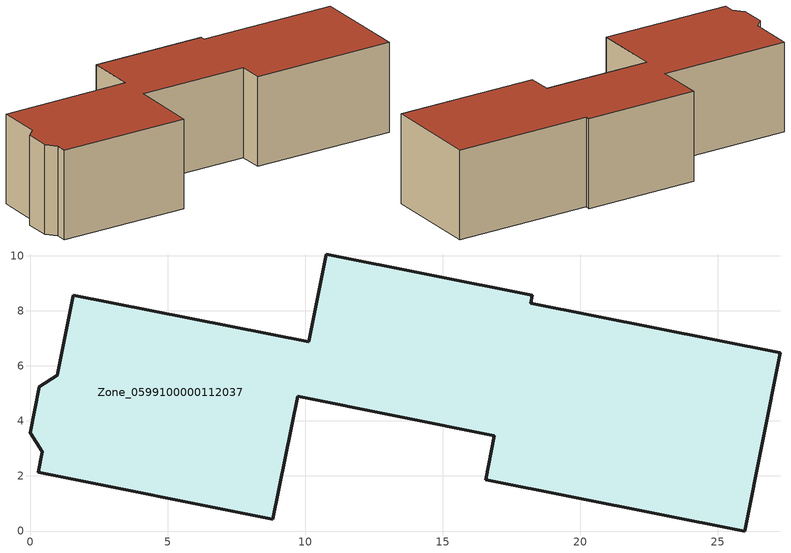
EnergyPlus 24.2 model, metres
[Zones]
Zone_0599100000112037
 floor ground (C_G): 16.88,3.46 9.72,4.89 8.82,0.43 0.28,2.13 0.43,2.88 0,3.57 0.33,5.24 0.98,5.67 1.56,8.57 10.12,6.88 10.76,10.07 18.25,8.57 18.19,8.28 27.26,6.47 25.98,0 16.56,1.87 z0
 wall outside (C_F): 18.19,8.28 18.25,8.57 10.76,10.07 10.12,6.88 1.56,8.57 0.98,5.67 0.33,5.24 0,3.57 0.43,2.88 0.28,2.13 8.82,0.43 9.72,4.89 16.88,3.46 16.56,1.87 25.98,0 27.26,6.47 18.19,8.28 z0:6
 roof outside (C_R): 25.98,0 27.26,6.47 18.19,8.28 18.25,8.57 10.76,10.07 10.12,6.88 1.56,8.57 0.98,5.67 0.33,5.24 0,3.57 0.43,2.88 0.28,2.13 8.82,0.43 9.72,4.89 16.88,3.46 16.56,1.87 z6
[BUILDING]
Pand.0599100000112037: North Axis=0; Terrain=City; Loads Convergence Tolerance Value=0.04; Temperature Convergence Tolerance Value=0.4; Solar Distribution=FullExterior; Maximum Number of Warmup Days=25; Minimum Number of Warmup Days=1
[Site:Location]
Rotterdam.The.Hague.AP_ZH_NLD Design_Conditions: Latitude=51.96; Longitude=4.45; Time Zone=1; Elevation=-4.5
[SITE:GROUNDTEMPERATURE:BUILDINGSURFACE]
18, 18, 18, 18, 18, 18, 18, 18, 18, 18, 18, 18
[MATERIAL] Thermal Absorptance=0.9; Solar Absorptance=0.7; Visible Absorptance=0.7
Name | Roughness | Thickness | Conductivity | Density | Specific Heat
G.D.1965 | MediumSmooth | 0.15 | 1 | 540 | 1210
F.D.1965 | Rough | 0.3 | 0.857143 | 1920 | 840
R.D.1965 | MediumRough | 0.2 | 0.08 | 1500 | 1000
[CONSTRUCTION]
C_G: G.D.1965
C_F: F.D.1965
C_R: R.D.1965
[ZONE]
Zone_0599100000112037: Type=1; Multiplier=1; Ceiling Height=Autocalculate; Volume=Autocalculate; Floor Area=autocalculate; Part of Total Floor Area=Yes
[ZONEINFILTRATION:DESIGNFLOWRATE]
Infil_Zone_0599100000112037: Zone or ZoneList or Space or SpaceList=Zone_0599100000112037; Schedule=AlwaysOn; Design Flow Rate Calculation Method=Flow/Area; Flow Rate per Floor Area=0.0042; Constant Term Coefficient=1; Temperature Term Coefficient=0; Velocity Term Coefficient=0; Velocity Squared Term Coefficient=0
[HVACTEMPLATE:ZONE:IDEALLOADSAIRSYSTEM]
Zone_0599100000112037: Maximum Heating Supply Air Temperature=50; Minimum Cooling Supply Air Temperature=13; Maximum Heating Supply Air Humidity Ratio=0.0156; Minimum Cooling Supply Air Humidity Ratio=0.0077; Heating Limit=NoLimit; Cooling Limit=NoLimit; Dehumidification Control Type=ConstantSensibleHeatRatio; Cooling Sensible Heat Ratio=0.7; Dehumidification Setpoint=60; Humidification Control Type=None; Humidification Setpoint=30; Outdoor Air Method=None; Outdoor Air Flow Rate per Person=0.00944; Outdoor Air Flow Rate per Zone Floor Area=0; Outdoor Air Flow Rate per Zone=0; Demand Controlled Ventilation Type=None; Outdoor Air Economizer Type=NoEconomizer; Heat Recovery Type=None; Sensible Heat Recovery Effectiveness=0.7; Latent Heat Recovery Effectiveness=0.65
[ZONECONTROL:THERMOSTAT]
ThermostatControl_Zone_0599100000112037: Zone or ZoneList=Zone_0599100000112037; Control Type Schedule=DualSetpointControlType; Control 1=Thermostat_Zone_0599100000112037; Temperature Difference Between Cutout And Setpoint=0
[THERMOSTATSETPOINT:DUALSETPOINT]
Thermostat_Zone_0599100000112037: Heating Setpoint Temperature Schedule=HeatingSetpoint_Zone_0599100000112037; Cooling Setpoint Temperature Schedule=CoolingSetpoint_Zone_0599100000112037
[SCHEDULE:COMPACT]
HeatingSetpoint_Zone_0599100000112037: Through: 12/31, For: AllDays, Until: 24:00, 21
CoolingSetpoint_Zone_0599100000112037: Through: 12/31, For: AllDays, Until: 24:00, 24
DualSetpointControlType: Through: 12/31, For: AllDays, Until: 24:00, 4
AlwaysOn: Through: 12/31, For: AllDays, Until: 24:00, 1
